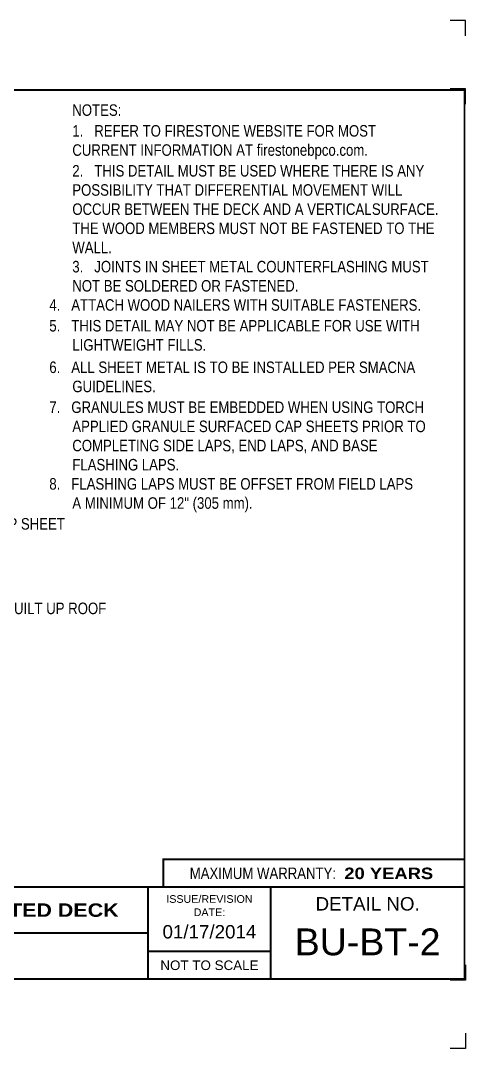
# Model space of a CAD drawing. Header units: inches. Extents: x -741.7 to -721.6, y -77.9 to -61.2.
# Drawn here: x -728.88 to -721.62, y -77.95 to -61.19 of the extents above; entities that cross this region are included whole.
import ezdxf
from ezdxf.enums import TextEntityAlignment as Align

# ---------------------------------------------------------------- set-up
doc = ezdxf.new("R2010")
doc.units = ezdxf.units.IN
doc.header["$MEASUREMENT"] = 0
doc.layers.get('0').update_dxf_attribs({"linetype": 'CONTINUOUS'})
doc.layers.get('DEFPOINTS').update_dxf_attribs({"linetype": 'CONTINUOUS'})
for name, color, linetype in [('FSBP-ANNO-LABEL', 7, 'CONTINUOUS'), ('FSBP-ANNO-NOTE', 7, 'CONTINUOUS'), ('FSBP-TTLB', 7, 'CONTINUOUS'), ('FSBP-TTLB-BORDER', 7, 'CONTINUOUS'), ('FSBP-TTLB-TEXT', 7, 'CONTINUOUS')]:
    doc.layers.add(name, color=color, linetype=linetype)
doc.styles.add('ARIAL', font='arial.ttf')
doc.styles.add('ARIAL_BOLD', font='')
doc.styles.add('ARIAL_NAR', font='ARIALN.TTF')
doc.styles.add('FSBP_ARIAL_NAR', font='ARIALN.TTF')
doc.styles.get('ARIAL_BOLD').set_extended_font_data('Arial Black')

# ---------------------------------------------------------------- blocks, each defined once
blk = doc.blocks.new('TTLB-ASPHALT_1')
blk.add_line((16.84110496735593, 0), (20, 0))
at = {"layer": 'DEFPOINTS', "linetype": 'Continuous', "ltscale": 1.75}
for points in [[(20.01562500000003, 13.88083333333333), (20.01562500000003, 14.13083333333333), (19.76562500000003, 14.13083333333333)], [(20.01562500000003, -2.380833333333342), (20.01562500000003, -2.630833333333342), (19.76562500000003, -2.630833333333342)]]:
    blk.add_lwpolyline(points, dxfattribs=at)
at = {"layer": 'DEFPOINTS', "color": 1}
for points in [[(20.015625, 12.765625), (20.015625, 13.015625), (19.765625, 13.015625)], [(20.015625, -1.265625), (20.015625, -1.515625), (19.765625, -1.515625)]]:
    blk.add_lwpolyline(points, dxfattribs=at)
at = {"layer": 'FSBP-TTLB', "const_width": 0.03125}
blk.add_lwpolyline([(15.09028770518938, 0), (20, 0), (20, 0.4512598240669945), (15.09028770518938, 0.4512598240669945)], close=True, dxfattribs=at)
for points in [[(0, 0), (0, -1.5), (20, -1.5), (20, 0), (0, 0)], [(14.84028770518938, 0), (14.84028770518938, -1.5)], [(16.84110496735593, 0), (16.84110496735593, -1.5)], [(20, 0), (20, -1.5)], [(4.825208527206769, -0.75), (14.84028770518938, -0.75)], [(14.84028770518938, -1.048740175933006), (16.84110496735593, -1.048740175933006)]]:
    blk.add_lwpolyline(points, dxfattribs=at)
at = {"layer": 'FSBP-TTLB-BORDER', "const_width": 0.03125}
blk.add_lwpolyline([(20, 0), (20, 13), (0, 13), (0, 0)], dxfattribs=at)
at = {"layer": 'FSBP-TTLB-TEXT', "style": 'ARIAL_NAR'}
blk.add_text('MAXIMUM WARRANTY:', height=0.1875, dxfattribs=at).set_placement((17.90516569312837, 0.2256299120335257), align=Align.MIDDLE_RIGHT)
at = {"layer": 'FSBP-TTLB-TEXT', "style": 'ARIAL_BOLD'}
blk.add_text('20 YEARS', height=0.1875, dxfattribs=at).set_placement((18.03987100774941, 0.2240244307510579), align=Align.MIDDLE_LEFT)
at = {"layer": 'FSBP-TTLB-TEXT', "style": 'ARIAL'}
for s, height, p in [('ISSUE/REVISION', 0.125, (15.84069633627263, -0.1938496373466023)), ('DETAIL NO.', 0.21875, (18.42055248367797, -0.2724398367368792)), ('DATE:', 0.125, (15.84069633627263, -0.409973105348854)), ('NOT TO SCALE', 0.15625, (15.84069633627263, -1.274370087966503))]:
    blk.add_text(s, height=height, dxfattribs=at).set_placement(p, align=Align.MIDDLE_CENTER)
at = {"layer": 'FSBP-TTLB-TEXT'}
for tag, height, style, p in [('DETAIL_DESCP_LINE_1', 0.21875, 'ARIAL_BOLD', (9.832748116198076, -0.375)), ('ISSUE_REV_DATE', 0.21875, 'ARIAL', (15.84069633627263, -0.7282559425942452)), ('DETAIL_NUMBER', 0.4375, 'ARIAL', (18.42055248367797, -0.8931630692489421))]:
    blk.add_attdef(tag, text='', height=height, dxfattribs=dict(at, style=style)).set_placement(p, align=Align.MIDDLE_CENTER)
at = {"layer": 'FSBP-TTLB-TEXT', "style": 'ARIAL'}
blk.add_attdef('ACCPT_SYSTEMS', text='', height=0.21875, dxfattribs=at).set_placement((11.49438170418193, -1.125), align=Align.MIDDLE_LEFT)

msp = doc.modelspace()

# ---------------------------------------------------------------- block references
ref = msp.add_blockref('TTLB-ASPHALT_1', (-741.6369736728427, -75.31840324835517))
ref.add_attrib('DETAIL_DESCP_LINE_1', 'BASE FLASHING FOR NON WALL-SUPPORTED DECK', dxfattribs={"layer": 'FSBP-TTLB-TEXT', "height": 0.21875, "style": 'ARIAL_BOLD'}).set_placement((-731.8042255566446, -75.69340324835517), align=Align.MIDDLE_CENTER)
ref.add_attrib('ISSUE_REV_DATE', '01/17/2014', dxfattribs={"layer": 'FSBP-TTLB-TEXT', "height": 0.21875, "style": 'ARIAL'}).set_placement((-725.7962773365701, -76.04665919094941), align=Align.MIDDLE_CENTER)
ref.add_attrib('DETAIL_NUMBER', 'BU-BT-2', dxfattribs={"layer": 'FSBP-TTLB-TEXT', "height": 0.4375, "style": 'ARIAL'}).set_placement((-723.2164211891647, -76.21156631760411), align=Align.MIDDLE_CENTER)

# ---------------------------------------------------------------- texts
at = {"layer": 'FSBP-ANNO-LABEL', "style": 'ARIAL_NAR'}
msp.add_text('FOUR PLY BUILT UP ROOF', height=0.1875, dxfattribs=at).set_placement((-730.2594964876769, -70.77312241474252), align=Align.MIDDLE_LEFT)
at = {"layer": 'FSBP-ANNO-LABEL', "insert": (-733.8455269339502, -69.30120550681931), "char_height": 0.1875, "attachment_point": 1, "style": 'ARIAL_NAR'}
msp.add_mtext_dynamic_manual_height_columns('\\pt4.5;MODIFIED BITUMEN GRANULE SURFACED CAP SHEET', width=5.721206415582856, gutter_width=5, heights=[0], dxfattribs=at)
at = {"layer": 'FSBP-ANNO-NOTE', "insert": (-728.0322136363393, -62.55407349952111), "char_height": 0.1875, "attachment_point": 1, "style": 'FSBP_ARIAL_NAR'}
msp.add_mtext_dynamic_manual_height_columns('NOTES:\\P{\\H0.083333x;\\P\\pi-0.375,l0.375;}1.   REFER TO FIRESTONE WEBSITE FOR MOST \\P\\pi0;CURRENT INFORMATION AT firestonebpco.com.\\P\\pl0;{\\H0.083333x;\\P\\pi-0.375,l0.375;}2.   THIS DETAIL MUST BE USED WHERE THERE IS ANY POSSIBILITY THAT DIFFERENTIAL MOVEMENT WILL OCCUR BETWEEN THE DECK AND A VERTICAL{\\H0.083333x; }SURFACE.  THE WOOD MEMBERS MUST NOT BE FASTENED TO THE WALL.{\\H0.083333x;\\P}3.   JOINTS IN SHEET METAL COUNTERFLASHING MUST\\P\\pi0;NOT BE SOLDERED OR FASTENED.\\P\\pi-0.375;4.   ATTACH WOOD NAILERS WITH SUITABLE FASTENERS.\\P{\\H0.083333x;\\P}5.   THIS DETAIL MAY NOT BE APPLICABLE FOR USE WITH LIGHTWEIGHT FILLS. \\P{\\H0.083333x;\\P   \\P}6.   ALL SHEET METAL IS TO BE INSTALLED PER SMACNA GUIDELINES. \\P{\\H0.083333x;\\P}7.   GRANULES MUST BE EMBEDDED WHEN USING TORCH APPLIED GRANULE SURFACED CAP SHEETS PRIOR TO COMPLETING SIDE LAPS, END LAPS, AND BASE FLASHING LAPS.\\P8.   FLASHING LAPS MUST BE OFFSET FROM FIELD LAPS\\P\\pi0;A MINIMUM OF 12" (305 mm).', width=6.054813424878716, gutter_width=1.09375, heights=[6.888200246201453], dxfattribs=at)

doc.saveas('drawing.dxf')
